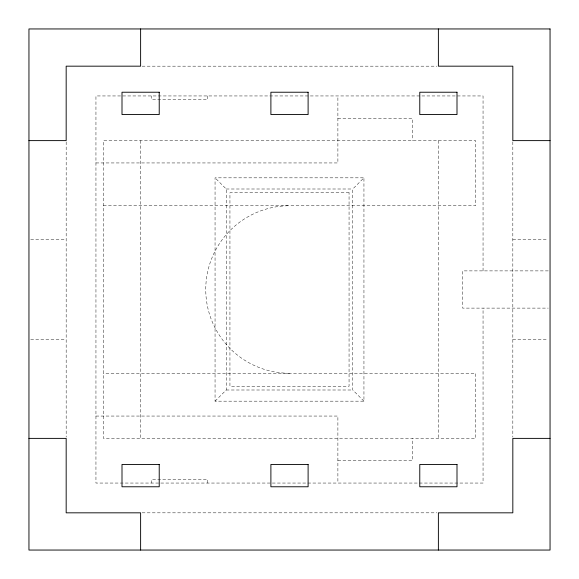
<?xml version="1.0" encoding="UTF-8"?>
<svg xmlns="http://www.w3.org/2000/svg" width="579" height="579" viewBox="0 0 579 579"><rect width="100%" height="100%" fill="white"/><g stroke="black" fill="none" stroke-linecap="round" stroke-linejoin="round"><path stroke-width="0.43" stroke-dasharray="2.9 2.17" d="M363.945 401.167L352.777 390L352.777 189L363.945 177.833L215.055 177.833L215.055 401.167L363.945 401.167L363.945 177.833M215.055 401.167L226.223 390L226.223 189L215.055 177.833M142.123 66.172L436.877 66.172M337.89 118.282L412.328 118.282L412.328 140.617M95.948 162.945L337.89 162.945L337.89 95.948M226.223 189L352.777 189M103.395 205.755L475.605 205.755L475.605 140.617L103.395 140.617L103.395 438.383L475.605 438.383L475.605 373.245L103.395 373.245M30.723 239.25L66.172 239.25M512.828 239.25L548.277 239.25M548.277 270.892L462.578 270.892L462.578 308.108L548.277 308.108M30.723 339.75L66.172 339.75M512.828 339.75L548.277 339.75M226.223 390L352.777 390M95.948 416.055L337.89 416.055L337.89 483.052M337.89 460.718L412.328 460.718L412.328 438.383M142.123 512.828L436.877 512.828M512.828 141.891L512.828 437.109M483.052 270.892L483.052 95.948L95.948 95.948L95.948 483.052L483.052 483.052L483.052 308.108M438.383 140.617L438.383 438.383M207.615 95.948L207.615 99.668L151.778 99.668L151.778 95.948M207.615 483.052L207.615 479.332L151.778 479.332L151.778 483.052M140.617 140.617L140.617 438.383M66.172 141.891L66.172 437.109M289.5 373.245A83.745 83.745 0 0 1 205.755 289.5A83.745 83.745 0 0 1 289.5 205.755M349.057 192.727L229.943 192.727L229.943 386.273L349.057 386.273L349.057 192.727"/><path stroke-width="0.87" d="M28.95 140.617L66.172 140.617L66.172 66.172L140.617 66.172L140.617 28.95M550.05 140.617L512.828 140.617L512.828 66.172L438.383 66.172L438.383 28.95M28.95 438.383L66.172 438.383L66.172 512.828L140.617 512.828L140.617 550.05M550.05 438.383L512.828 438.383L512.828 512.828L438.383 512.828L438.383 550.05M550.05 28.95L28.95 28.95L28.95 550.05L550.05 550.05L550.05 28.95M159.225 92.227L122.003 92.227L122.003 114.562L159.225 114.562L159.225 92.227M308.108 92.227L270.892 92.227L270.892 114.562L308.108 114.562L308.108 92.227M456.997 92.227L419.775 92.227L419.775 114.562L456.997 114.562L456.997 92.227M159.225 464.438L122.003 464.438L122.003 486.773L159.225 486.773L159.225 464.438M308.108 464.438L270.892 464.438L270.892 486.773L308.108 486.773L308.108 464.438M456.997 464.438L419.775 464.438L419.775 486.773L456.997 486.773L456.997 464.438"/></g></svg>
